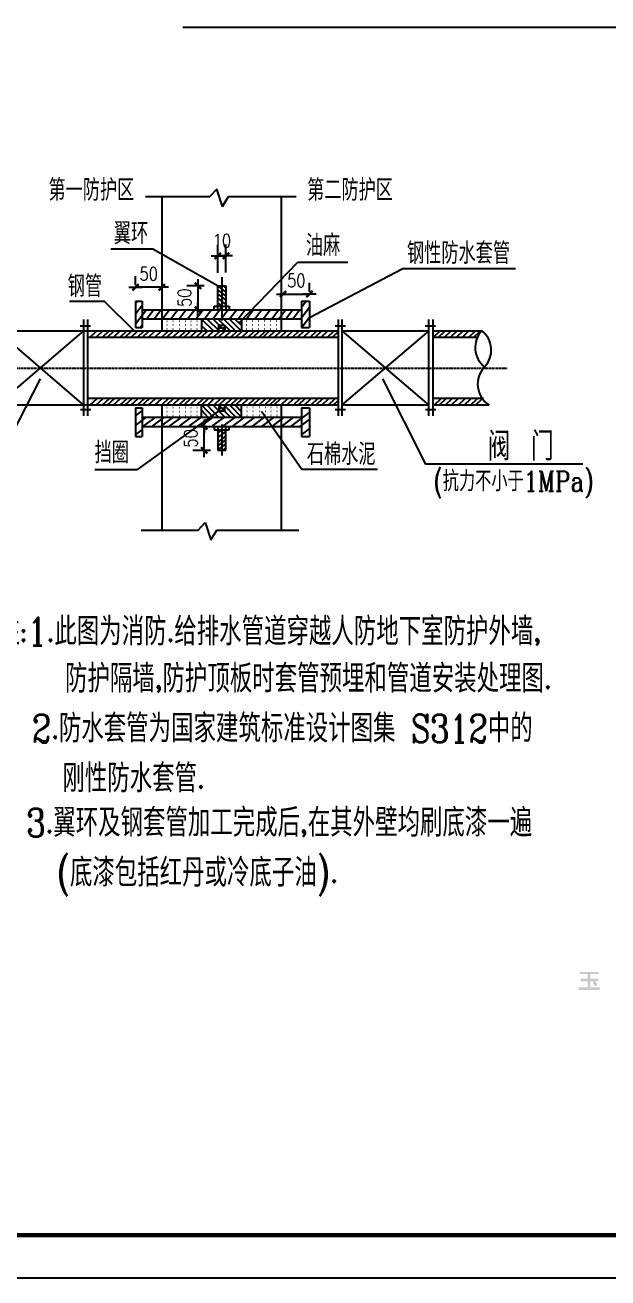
# Model space of a CAD drawing. Extents: x 1616582 to 1680868, y -138606 to -93201.
# Drawn here: x 1653054 to 1663443, y -138606 to -116265 of the extents above; entities that cross this region are included whole.
import ezdxf

# ---------------------------------------------------------------- set-up
doc = ezdxf.new("R2010")
doc.units = 0
doc.header["$LTSCALE"] = 35
doc.header["$MEASUREMENT"] = 0
doc.linetypes.add('HIDDENX2', pattern=[0.75, 0.5, -0.25])
doc.layers.get('0').update_dxf_attribs({"linetype": 'CONTINUOUS'})
doc.layers.get('DEFPOINTS').update_dxf_attribs({"linetype": 'CONTINUOUS'})
for name, color, linetype in [('HZ', 3, 'CONTINUOUS'), ('PLOT', 7, 'CONTINUOUS'), ('图框', 135, 'CONTINUOUS')]:
    doc.layers.add(name, color=color, linetype=linetype)
doc.styles.add('DIM_FONT', font='SIMPLEX', dxfattribs={"width": 0.8})
doc.styles.add('HZTXT', font='txt', dxfattribs={"width": 0.8, "bigfont": 'HZTXT'})
doc.styles.add('STY53', font='COMPLEX', dxfattribs={"width": 0.6, "bigfont": 'HZTXT'})
doc.dimstyles.new('DIMA80', dxfattribs={"dimscale": 0.8, "dimtxt": 300, "dimasz": 1, "dimexe": 250, "dimexo": 300, "dimgap": 150, "dimtad": 1, "dimdec": 0, "dimzin": 0, "dimdsep": 46, "dimtxsty": 'DIM_FONT', "dimblk": '_DIMX', "dimcen": 0.09, "dimse1": 1, "dimclrt": 7, "dimadec": 0, "dimazin": 0, "dimtfac": 1, "dimtdec": 0, "dimtix": 1, "dimtmove": 2, "dimatfit": 3, "dimldrblk": '_DIMX', "dimfxl": 1, "dimtolj": 1, "dimtzin": 0, "dimarcsym": 0})
doc.dimstyles.new('DIMB80', dxfattribs={"dimscale": 0.8, "dimtxt": 300, "dimasz": 1, "dimexe": 250, "dimexo": 300, "dimgap": 150, "dimtad": 1, "dimdec": 0, "dimzin": 0, "dimdsep": 46, "dimtxsty": 'DIM_FONT', "dimblk": '_DIMX', "dimcen": 0.09, "dimse2": 1, "dimclrt": 7, "dimadec": 0, "dimazin": 0, "dimtfac": 1, "dimtdec": 0, "dimtix": 1, "dimtmove": 2, "dimatfit": 3, "dimldrblk": '_DIMX', "dimfxl": 1, "dimtolj": 1, "dimtzin": 0, "dimarcsym": 0})
doc.dimstyles.new('DIMN80', dxfattribs={"dimscale": 0.8, "dimtxt": 300, "dimasz": 1, "dimexe": 250, "dimexo": 300, "dimgap": 150, "dimtad": 1, "dimdec": 0, "dimzin": 0, "dimdsep": 46, "dimtxsty": 'DIM_FONT', "dimblk": '_DIMX', "dimcen": 0.09, "dimclrt": 7, "dimadec": 0, "dimazin": 0, "dimtfac": 1, "dimtdec": 0, "dimtix": 1, "dimtmove": 2, "dimatfit": 3, "dimldrblk": '_DIMX', "dimfxl": 1, "dimtolj": 1, "dimtzin": 0, "dimarcsym": 0})

# ---------------------------------------------------------------- blocks, each defined once
blk = doc.blocks.new('_DIMX')
blk.add_line((-150, 0), (150, 0))
at = {"const_width": 50}
blk.add_lwpolyline([(-70, -70), (70, 70)], dxfattribs=at)
blk = doc.blocks.new('*D17')
at = {"color": 0, "linetype": 'ByBlock', "ltscale": 8}
for p, q in [((1656490, -120680), (1656490, -120181)), ((1656635, -120679), (1656634, -120180)), ((1656489, -120381), (1656488, -120381)), ((1656634, -120380), (1656490, -120381)), ((1656634, -120380), (1656490, -120381)), ((1656635, -120380), (1656636, -120380))]:
    blk.add_line(p, q, dxfattribs=at)
at = {"layer": 'DEFPOINTS', "color": 0, "linetype": 'ByBlock', "ltscale": 8}
for p in [(1656490, -120381), (1656490, -120920), (1656635, -120919)]:
    blk.add_point(p, dxfattribs=at)
at = {"color": 0, "linetype": 'ByBlock', "ltscale": 8, "xscale": 0.8, "yscale": 0.8, "zscale": 0.8}
for p, rotation in [((1656490, -120381), 0.03865189573287905), ((1656634, -120380), 180.0386518957329)]:
    blk.add_blockref('_DIMX', p, dxfattribs=dict(at, rotation=rotation))
at = {"color": 7, "linetype": 'ByBlock', "ltscale": 8, "insert": (1656562, -120111), "char_height": 240, "attachment_point": 5, "rotation": 0.0387, "style": 'DIM_FONT'}
blk.add_mtext('\\A1;10', dxfattribs=at)
blk = doc.blocks.new('*D16')
at = {"color": 0, "linetype": 'ByBlock', "ltscale": 8}
for p, q in [((1656248, -120914), (1655936, -120914)), ((1656136, -120913), (1656136, -120912)), ((1656136, -120914), (1656136, -121341)), ((1656136, -121342), (1656136, -121343))]:
    blk.add_line(p, q, dxfattribs=at)
at = {"layer": 'DEFPOINTS', "color": 0, "linetype": 'ByBlock', "ltscale": 8}
for p in [(1656488, -120914), (1656136, -121341), (1656488, -121341)]:
    blk.add_point(p, dxfattribs=at)
at = {"color": 0, "linetype": 'ByBlock', "ltscale": 8, "xscale": 0.8, "yscale": 0.8, "zscale": 0.8}
for p, rotation in [((1656136, -120914), 270), ((1656136, -121341), 90)]:
    blk.add_blockref('_DIMX', p, dxfattribs=dict(at, rotation=rotation))
at = {"color": 7, "linetype": 'ByBlock', "ltscale": 8, "insert": (1655896, -121127), "char_height": 240, "attachment_point": 5, "rotation": 90, "style": 'DIM_FONT'}
blk.add_mtext('\\A1;50', dxfattribs=at)
blk = doc.blocks.new('*D15')
at = {"color": 0, "linetype": 'ByBlock', "ltscale": 8}
for p, q in [((1655022, -120904), (1655022, -120741)), ((1655021, -120941), (1655020, -120941)), ((1655492, -120941), (1655022, -120941)), ((1655493, -120941), (1655493, -120941))]:
    blk.add_line(p, q, dxfattribs=at)
at = {"layer": 'DEFPOINTS', "color": 0, "linetype": 'ByBlock', "ltscale": 8}
for p in [(1655022, -120941), (1655022, -121144), (1655492, -121144)]:
    blk.add_point(p, dxfattribs=at)
at = {"color": 0, "linetype": 'ByBlock', "ltscale": 8, "xscale": 0.8, "yscale": 0.8, "zscale": 0.8}
blk.add_blockref('_DIMX', (1655022, -120941), dxfattribs=at)
at = {"color": 0, "linetype": 'ByBlock', "ltscale": 8, "xscale": 0.8, "yscale": 0.8, "zscale": 0.8, "rotation": 180}
blk.add_blockref('_DIMX', (1655492, -120941), dxfattribs=at)
at = {"color": 7, "linetype": 'ByBlock', "ltscale": 8, "insert": (1655257, -120701), "char_height": 240, "attachment_point": 5, "style": 'DIM_FONT'}
blk.add_mtext('\\A1;50', dxfattribs=at)
blk = doc.blocks.new('*D14')
at = {"color": 0, "linetype": 'ByBlock', "ltscale": 8}
for p, q in [((1658123, -121024), (1658123, -120861)), ((1657652, -121061), (1657652, -121061)), ((1657653, -121061), (1658123, -121061)), ((1658124, -121061), (1658125, -121061))]:
    blk.add_line(p, q, dxfattribs=at)
at = {"layer": 'DEFPOINTS', "color": 0, "linetype": 'ByBlock', "ltscale": 8}
for p in [(1658123, -121061), (1657653, -121264), (1658123, -121264)]:
    blk.add_point(p, dxfattribs=at)
at = {"color": 0, "linetype": 'ByBlock', "ltscale": 8, "xscale": 0.8, "yscale": 0.8, "zscale": 0.8}
blk.add_blockref('_DIMX', (1657653, -121061), dxfattribs=at)
at = {"color": 0, "linetype": 'ByBlock', "ltscale": 8, "xscale": 0.8, "yscale": 0.8, "zscale": 0.8, "rotation": 180}
blk.add_blockref('_DIMX', (1658123, -121061), dxfattribs=at)
at = {"color": 7, "linetype": 'ByBlock', "ltscale": 8, "insert": (1657888, -120821), "char_height": 240, "attachment_point": 5, "style": 'DIM_FONT'}
blk.add_mtext('\\A1;50', dxfattribs=at)
blk = doc.blocks.new('*D13')
at = {"color": 0, "linetype": 'ByBlock', "ltscale": 8}
for p, q in [((1656247, -123420), (1656247, -123419)), ((1656247, -123849), (1656247, -123421)), ((1656359, -123849), (1656047, -123849)), ((1656247, -123849), (1656247, -123850))]:
    blk.add_line(p, q, dxfattribs=at)
at = {"layer": 'DEFPOINTS', "color": 0, "linetype": 'ByBlock', "ltscale": 8}
for p in [(1656247, -123421), (1656599, -123421), (1656599, -123849)]:
    blk.add_point(p, dxfattribs=at)
at = {"color": 0, "linetype": 'ByBlock', "ltscale": 8, "xscale": 0.8, "yscale": 0.8, "zscale": 0.8}
for p, rotation in [((1656247, -123421), 270), ((1656247, -123849), 90)]:
    blk.add_blockref('_DIMX', p, dxfattribs=dict(at, rotation=rotation))
at = {"color": 7, "linetype": 'ByBlock', "ltscale": 8, "insert": (1656007, -123635), "char_height": 240, "attachment_point": 5, "rotation": 90, "style": 'DIM_FONT'}
blk.add_mtext('\\A1;50', dxfattribs=at)

msp = doc.modelspace()

# ---------------------------------------------------------------- hatches: boundary and pattern name
at = {"layer": 'PLOT', "linetype": 'Continuous'}
h = msp.add_hatch(color=256, dxfattribs=at)
h.paths.add_polyline_path([(1663303, -133469.1), (1663291.5, -133469.1)], flags=17)
edge = h.paths.add_edge_path()
edge.add_line((1662947, -133141), (1662970, -133151.9))
edge.add_line((1662970, -133151.9), (1663142.2, -133151.9))
edge.add_line((1663142.2, -133151.9), (1663280, -133151.9))
edge.add_line((1663280, -133151.9), (1663280, -133184.8))
edge.add_line((1663280, -133184.8), (1663130.7, -133184.8))
edge.add_line((1663130.7, -133184.8), (1663130.7, -133272.3))
edge.add_line((1663130.7, -133272.3), (1663268.6, -133272.3))
edge.add_line((1663268.6, -133272.3), (1663268.6, -133316))
edge.add_line((1663268.6, -133316), (1663222.6, -133316))
edge.add_line((1663222.6, -133316), (1663211.1, -133326.9))
edge.add_line((1663211.1, -133326.9), (1663257.1, -133370.7))
edge.add_line((1663257.1, -133370.7), (1663245.6, -133392.6))
edge.add_line((1663245.6, -133392.6), (1663211.1, -133403.5))
edge.add_line((1663211.1, -133403.5), (1663176.7, -133348.8))
edge.add_line((1663176.7, -133348.8), (1663188.2, -133316))
edge.add_line((1663188.2, -133316), (1663130.7, -133316))
edge.add_line((1663130.7, -133316), (1663130.7, -133425.4))
edge.add_line((1663130.7, -133425.4), (1663303, -133425.4))
edge.add_line((1663303, -133425.4), (1663291.5, -133469.1))
edge.add_line((1663280, -133469.1), (1663291.5, -133469.1))
edge.add_line((1663280, -133469.1), (1663268.6, -133469.1))
edge.add_line((1663268.6, -133469.1), (1663096.3, -133469.1))
edge.add_line((1663096.3, -133469.1), (1662924, -133469.1))
edge.add_line((1662924, -133469.1), (1662924, -133425.4))
edge.add_line((1662924, -133425.4), (1663084.8, -133425.4))
edge.add_line((1663084.8, -133425.4), (1663084.8, -133316))
edge.add_line((1663084.8, -133316), (1662958.5, -133316))
edge.add_line((1662958.5, -133316), (1662958.5, -133272.3))
edge.add_line((1662958.5, -133272.3), (1663084.8, -133272.3))
edge.add_line((1663084.8, -133272.3), (1663084.8, -133184.8))
edge.add_line((1663084.8, -133184.8), (1662947, -133184.8))
edge.add_line((1662947, -133184.8), (1662947, -133141))

# ---------------------------------------------------------------- linework, layer by layer
for p, q in [((1656474, -119188.3), (1656345.4, -119324.3)), ((1656572.2, -119498.1), (1656474, -119188.3)), ((1655202.8, -119322.3), (1656347.4, -119322.3)), ((1655492.1, -119322.3), (1655492.1, -121717.6)), ((1656572.2, -119495.1), (1656678.1, -119321.3)), ((1656572.2, -119498.1), (1656678.1, -119324.3)), ((1656677.5, -119322.3), (1657884.8, -119322.3)), ((1657617.1, -119322.3), (1657617.1, -121717.6)), ((1656486.7, -120916.9), (1656634.4, -121029.2)), ((1656486.7, -120987.8), (1656634.4, -121100)), ((1656486.7, -121056.3), (1656634.4, -121168.5)), ((1656487.5, -121342), (1656487.5, -120917.4)), ((1656488.4, -120917.6), (1656635.1, -120917.6)), ((1656583.8, -120917.4), (1656634.8, -120951.4)), ((1656634.2, -120917.4), (1656634.2, -121342)), ((1655055.3, -121189.8), (1655022.5, -121233.3)), ((1655141.5, -121264.4), (1655022.5, -121422)), ((1656560.3, -121297.1), (1656401.1, -121507.9)), ((1656426, -121279.8), (1656692.3, -121279.8)), ((1656426, -121341.7), (1656426, -121279.8)), ((1656486.7, -121137.1), (1656634.4, -121249.3)), ((1656486.9, -121220.8), (1656568.5, -121280.3)), ((1656692.3, -121279.8), (1656692.3, -121341.7)), ((1658121.6, -121299), (1657963.9, -121507.9)), ((1658065.4, -121189.8), (1657983.1, -121299)), ((1655218.7, -121341.1), (1655022.5, -121601)), ((1655347.9, -121341.1), (1655223.5, -121505.9)), ((1655482.2, -121341.1), (1655356.3, -121507.9)), ((1655627.6, -121341.1), (1655501.7, -121507.9)), ((1655777.5, -121341.1), (1655651.6, -121507.9)), ((1655927.4, -121341.1), (1655801.5, -121507.9)), ((1656077.3, -121341.1), (1655951.4, -121507.9)), ((1656227.2, -121341.1), (1656101.3, -121507.9)), ((1656200.5, -121511.5), (1656411.3, -121718.1)), ((1656200.9, -121509.1), (1656200.9, -121719.6)), ((1656377.1, -121341.1), (1656251.2, -121507.9)), ((1656305.9, -121513.2), (1656516.7, -121719.8)), ((1656404.5, -121510.7), (1656615.3, -121717.2)), ((1656498.8, -121510.7), (1656709.6, -121717.2)), ((1656676.9, -121341.1), (1656551, -121507.9)), ((1656594.9, -121510.7), (1656805.7, -121717.2)), ((1656696, -121510.7), (1656906.8, -121717.2)), ((1656826.8, -121341.1), (1656700.9, -121507.9)), ((1656802.3, -121520.9), (1656903.4, -121612.7)), ((1656976.7, -121341.1), (1656850.8, -121507.9)), ((1656912.6, -121509.1), (1656912.6, -121719.6)), ((1657126.6, -121341.1), (1657000.7, -121507.9)), ((1657276.5, -121341.1), (1657150.7, -121507.9)), ((1657426.4, -121341.1), (1657300.6, -121507.9)), ((1657576.4, -121341.1), (1657450.5, -121507.9)), ((1657704.7, -121341.1), (1657578.8, -121507.9)), ((1657827.1, -121341.1), (1657701.2, -121507.9)), ((1657951.2, -121341.1), (1657825.3, -121507.9)), ((1658121.6, -121476.8), (1657984.8, -121658)), ((1654215.9, -121827.7), (1654334.1, -121718.1)), ((1654322.2, -121827.7), (1654440.3, -121718.1)), ((1654436.1, -121827.7), (1654554.2, -121718.1)), ((1654525.3, -121827.7), (1654643.5, -121718.1)), ((1654631.6, -121827.7), (1654749.7, -121718.1)), ((1654749.8, -121827.7), (1654867.9, -121718.1)), ((1654839, -121827.7), (1654957.2, -121718.1)), ((1654945.3, -121827.7), (1655063.4, -121718.1)), ((1655059.2, -121827.7), (1655177.3, -121718.1)), ((1655141.5, -121614.5), (1655108.7, -121658)), ((1655148.4, -121827.7), (1655266.6, -121718.1)), ((1655254.7, -121827.7), (1655372.8, -121718.1)), ((1655365.2, -121827.7), (1655483.3, -121718.1)), ((1655490.7, -121827.7), (1655608.9, -121718.1)), ((1655580, -121827.7), (1655698.1, -121718.1)), ((1655581.6, -121543.2), (1655585.7, -121543.2)), ((1655581.6, -121611.5), (1655585.7, -121611.5)), ((1655581.6, -121682.2), (1655585.7, -121682.2)), ((1655686.2, -121827.7), (1655804.4, -121718.1)), ((1655689.1, -121543.2), (1655693.1, -121543.2)), ((1655689.1, -121611.5), (1655693.1, -121611.5)), ((1655689.1, -121682.2), (1655693.1, -121682.2)), ((1655800.1, -121827.7), (1655918.3, -121718.1)), ((1655800.8, -121543.2), (1655804.8, -121543.2)), ((1655800.8, -121611.5), (1655804.8, -121611.5)), ((1655800.8, -121682.2), (1655804.8, -121682.2)), ((1655889.4, -121827.7), (1656007.5, -121718.1)), ((1655908.2, -121543.2), (1655912.3, -121543.2)), ((1655908.2, -121611.5), (1655912.3, -121611.5)), ((1655908.2, -121682.2), (1655912.3, -121682.2)), ((1655995.6, -121827.7), (1656113.8, -121718.1)), ((1656008.6, -121543.2), (1656012.7, -121543.2)), ((1656008.6, -121611.5), (1656012.7, -121611.5)), ((1656008.6, -121682.2), (1656012.7, -121682.2)), ((1656106.1, -121827.7), (1656224.3, -121718.1)), ((1656116.1, -121543.2), (1656120.2, -121543.2)), ((1656116.1, -121611.5), (1656120.2, -121611.5)), ((1656116.1, -121682.2), (1656120.2, -121682.2)), ((1656195.4, -121827.7), (1656313.5, -121718.1)), ((1656200.5, -121626.3), (1656301.6, -121718.1)), ((1656301.6, -121827.7), (1656419.8, -121718.1)), ((1656415.5, -121827.7), (1656533.7, -121718.1)), ((1656504.8, -121827.7), (1656622.9, -121718.1)), ((1656509.3, -121617.4), (1656613.9, -121617.4)), ((1656509.3, -121711.4), (1656509.3, -121617.4)), ((1656509.3, -121661.1), (1656613.9, -121661.1)), ((1656611, -121827.7), (1656729.2, -121718.1)), ((1656613.9, -121617.4), (1656613.9, -121711.4)), ((1656720.7, -121827.7), (1656838.8, -121718.1)), ((1656809.9, -121827.7), (1656928.1, -121718.1)), ((1656916.2, -121827.7), (1657034.3, -121718.1)), ((1656995.3, -121541.4), (1656999.4, -121541.4)), ((1656995.3, -121609.7), (1656999.4, -121609.7)), ((1656995.3, -121680.5), (1656999.4, -121680.5)), ((1657030.1, -121827.7), (1657148.2, -121718.1)), ((1657102.8, -121541.4), (1657106.9, -121541.4)), ((1657102.8, -121609.7), (1657106.9, -121609.7)), ((1657102.8, -121680.5), (1657106.9, -121680.5)), ((1657119.3, -121827.7), (1657237.5, -121718.1)), ((1657214.5, -121541.4), (1657218.6, -121541.4)), ((1657214.5, -121609.7), (1657218.6, -121609.7)), ((1657214.5, -121680.5), (1657218.6, -121680.5)), ((1657225.6, -121827.7), (1657343.7, -121718.1)), ((1657295.3, -121827.7), (1657413.4, -121718.1)), ((1657322, -121541.4), (1657326.1, -121541.4)), ((1657322, -121609.7), (1657326.1, -121609.7)), ((1657322, -121680.5), (1657326.1, -121680.5)), ((1657394, -121827.7), (1657512.2, -121718.1)), ((1657422.4, -121541.4), (1657426.5, -121541.4)), ((1657422.4, -121609.7), (1657426.5, -121609.7)), ((1657422.4, -121680.5), (1657426.5, -121680.5)), ((1657500.3, -121827.7), (1657618.4, -121718.1)), ((1657529.8, -121541.4), (1657533.9, -121541.4)), ((1657529.8, -121609.7), (1657533.9, -121609.7)), ((1657529.8, -121680.5), (1657533.9, -121680.5)), ((1657603, -121827.7), (1657721.2, -121718.1)), ((1657709.3, -121827.7), (1657827.4, -121718.1)), ((1657823.2, -121827.7), (1657941.3, -121718.1)), ((1657912.4, -121827.7), (1658030.6, -121718.1)), ((1658018.7, -121827.7), (1658136.8, -121718.1)), ((1658136.9, -121827.7), (1658255, -121718.1)), ((1658226.1, -121827.7), (1658344.3, -121718.1)), ((1658332.4, -121827.7), (1658450.5, -121718.1)), ((1658446.3, -121827.7), (1658564.4, -121718.1)), ((1658535.5, -121827.7), (1658634.4, -121736)), ((1660333.3, -121827.7), (1660451.5, -121718.1)), ((1660422.6, -121827.7), (1660540.7, -121718.1)), ((1660528.8, -121827.7), (1660647, -121718.1)), ((1660639.3, -121827.7), (1660757.5, -121718.1)), ((1660742.4, -121827.7), (1660860.5, -121718.1)), ((1660848.6, -121827.7), (1660966.8, -121718.1)), ((1660962.5, -121827.7), (1661080.7, -121718.1)), ((1661051.8, -121827.7), (1661169.9, -121718.1)), ((1654215.9, -123037.3), (1654334.1, -122927.6)), ((1654322.2, -123037.3), (1654440.3, -122927.6)), ((1654436.1, -123037.3), (1654554.2, -122927.6)), ((1654525.3, -123037.3), (1654643.5, -122927.6)), ((1654631.6, -123037.3), (1654749.7, -122927.6)), ((1654749.8, -123037.3), (1654867.9, -122927.6)), ((1654839, -123037.3), (1654957.2, -122927.6)), ((1654945.3, -123037.3), (1655063.4, -122927.6)), ((1655059.2, -123037.3), (1655177.3, -122927.6)), ((1655148.4, -123037.3), (1655266.6, -122927.6)), ((1655254.7, -123037.3), (1655372.8, -122927.6)), ((1655365.2, -123037.3), (1655483.3, -122927.6)), ((1655492.1, -123039.3), (1655492.1, -125272.3)), ((1655496.6, -123029.4), (1655614.8, -122919.8)), ((1655581.6, -123086), (1655585.7, -123086)), ((1655585.9, -123029.4), (1655704, -122919.8)), ((1655689.1, -123086), (1655693.1, -123086)), ((1655692.1, -123029.4), (1655810.3, -122919.8)), ((1655800.8, -123086), (1655804.8, -123086)), ((1655806, -123029.4), (1655924.2, -122919.8)), ((1655895.3, -123029.4), (1656013.4, -122919.8)), ((1655908.2, -123086), (1655912.3, -123086)), ((1656001.5, -123029.4), (1656119.7, -122919.8)), ((1656008.6, -123086), (1656012.7, -123086)), ((1656113.6, -123034.2), (1656231.7, -122924.5)), ((1656116.1, -123086), (1656120.2, -123086)), ((1656200.9, -123254.5), (1656200.9, -123044)), ((1656202.8, -123034.2), (1656321, -122924.5)), ((1656203, -123045.6), (1656407, -123253.8)), ((1656299.9, -123045.6), (1656503.9, -123253.8)), ((1656309.1, -123034.2), (1656427.2, -122924.5)), ((1656409.6, -123045.6), (1656613.6, -123253.8)), ((1656423, -123034.2), (1656541.1, -122924.5)), ((1656509.3, -123047.5), (1656509.3, -123141.5)), ((1656509.3, -123097.8), (1656613.9, -123097.8)), ((1656512.2, -123034.2), (1656630.4, -122924.5)), ((1656512.4, -123047.3), (1656716.4, -123255.5)), ((1656602.5, -123043), (1656806.5, -123251.3)), ((1656613.9, -123141.5), (1656613.9, -123047.5)), ((1656618.5, -123034.2), (1656736.6, -122924.5)), ((1656703.7, -123043), (1656907.7, -123251.3)), ((1656721.1, -123034.2), (1656839.2, -122924.5)), ((1656802.3, -123048.1), (1656910.2, -123162)), ((1656810.3, -123034.2), (1656928.5, -122924.5)), ((1656912.6, -123254.5), (1656912.6, -123044)), ((1656916.6, -123034.2), (1657034.7, -122924.5)), ((1657006.7, -123080.4), (1657010.8, -123080.4)), ((1657030.5, -123034.2), (1657148.6, -122924.5)), ((1657114.2, -123080.4), (1657118.3, -123080.4)), ((1657119.7, -123034.2), (1657237.9, -122924.5)), ((1657225.9, -123080.4), (1657230, -123080.4)), ((1657226, -123034.2), (1657344.1, -122924.5)), ((1657328.6, -123034.2), (1657446.7, -122924.5)), ((1657333.4, -123080.4), (1657337.4, -123080.4)), ((1657417.8, -123034.2), (1657536, -122924.5)), ((1657433.8, -123080.4), (1657437.8, -123080.4)), ((1657495.6, -123034.2), (1657613.8, -122924.5)), ((1657541.2, -123080.4), (1657545.3, -123080.4)), ((1657617.1, -123039.3), (1657617.1, -125272.3)), ((1657620.5, -123034.9), (1657738.7, -122925.3)), ((1657726.8, -123034.9), (1657844.9, -122925.3)), ((1657840.7, -123034.9), (1657958.8, -122925.3)), ((1657929.9, -123034.9), (1658048.1, -122925.3)), ((1658036.2, -123034.9), (1658154.3, -122925.3)), ((1658154.4, -123034.9), (1658272.5, -122925.3)), ((1658243.6, -123034.9), (1658361.8, -122925.3)), ((1658349.9, -123034.9), (1658468, -122925.3)), ((1658463.8, -123034.9), (1658581.9, -122925.3)), ((1658553, -123034.9), (1658634.4, -122959.4)), ((1660350.8, -123034.9), (1660468.9, -122925.3)), ((1660440, -123034.9), (1660558.2, -122925.3)), ((1660546.3, -123034.9), (1660664.4, -122925.3)), ((1660656.8, -123034.9), (1660774.9, -122925.3)), ((1660775.5, -123040), (1660893.6, -122930.4)), ((1660881.7, -123040), (1660999.9, -122930.4)), ((1660995.6, -123040), (1661113.8, -122930.4)), ((1661084.9, -123040), (1661203, -122930.4)), ((1655022.5, -123235.6), (1655141.5, -123145.8)), ((1655022.5, -123403.9), (1655219.7, -123255.1)), ((1655172.9, -123414.2), (1655383.7, -123255.1)), ((1655331, -123414.2), (1655541.8, -123255.1)), ((1655486.6, -123414.2), (1655697.4, -123255.1)), ((1655581.6, -123154.4), (1655585.7, -123154.4)), ((1655581.6, -123225.1), (1655585.7, -123225.1)), ((1655636.5, -123414.2), (1655847.3, -123255.1)), ((1655689.1, -123154.4), (1655693.1, -123154.4)), ((1655689.1, -123225.1), (1655693.1, -123225.1)), ((1655800.8, -123154.4), (1655804.8, -123154.4)), ((1655800.8, -123225.1), (1655804.8, -123225.1)), ((1655809.8, -123414.2), (1656020.6, -123255.1)), ((1655908.2, -123154.4), (1655912.3, -123154.4)), ((1655908.2, -123225.1), (1655912.3, -123225.1)), ((1655987.8, -123414.2), (1656198.6, -123255.1)), ((1656008.6, -123154.4), (1656012.7, -123154.4)), ((1656008.6, -123225.1), (1656012.7, -123225.1)), ((1656116.1, -123154.4), (1656120.2, -123154.4)), ((1656116.1, -123225.1), (1656120.2, -123225.1)), ((1656198.6, -123414.2), (1656409.4, -123255.1)), ((1656203, -123139.9), (1656311, -123253.8)), ((1656395.3, -123414.2), (1656606.1, -123255.1)), ((1656509.3, -123141.5), (1656613.9, -123141.5)), ((1656592.1, -123414.2), (1656802.9, -123255.1)), ((1656760.7, -123414.2), (1656971.5, -123255.1)), ((1656943.4, -123414.2), (1657154.2, -123255.1)), ((1657006.7, -123148.7), (1657010.8, -123148.7)), ((1657006.7, -123219.4), (1657010.8, -123219.4)), ((1657101.2, -123422.5), (1657322.9, -123255.1)), ((1657114.2, -123148.7), (1657118.3, -123148.7)), ((1657114.2, -123219.4), (1657118.3, -123219.4)), ((1657225.9, -123148.7), (1657230, -123148.7)), ((1657225.9, -123219.4), (1657230, -123219.4)), ((1657274.5, -123422.5), (1657496.2, -123255.1)), ((1657333.4, -123148.7), (1657337.4, -123148.7)), ((1657333.4, -123219.4), (1657337.4, -123219.4)), ((1657433.8, -123148.7), (1657437.8, -123148.7)), ((1657433.8, -123219.4), (1657437.8, -123219.4)), ((1657455.8, -123422.5), (1657674, -123257.8)), ((1657541.2, -123148.7), (1657545.3, -123148.7)), ((1657541.2, -123219.4), (1657545.3, -123219.4)), ((1657624.1, -123422.5), (1657842.3, -123257.8)), ((1657788.2, -123422.5), (1658121.6, -123170.7)), ((1657955.6, -123422.5), (1658121.6, -123297.2)), ((1655022.5, -123573.9), (1655141.5, -123484.1)), ((1656426, -123421.9), (1656426, -123483.8)), ((1656426, -123483.8), (1656692.3, -123483.8)), ((1656486.7, -123626.6), (1656634.4, -123514.3)), ((1656486.9, -123542.8), (1656568.5, -123483.3)), ((1656487.5, -123421.6), (1656487.5, -123846.2)), ((1656634.2, -123846.2), (1656634.2, -123421.6)), ((1656692.3, -123483.8), (1656692.3, -123421.9)), ((1657983.1, -123569.8), (1658121.6, -123465.2)), ((1656486.7, -123707.3), (1656634.4, -123595.1)), ((1656486.7, -123775.8), (1656634.4, -123663.6)), ((1656486.7, -123846.7), (1656634.4, -123734.5)), ((1656488.4, -123846), (1656635.1, -123846)), ((1656583.8, -123846.3), (1656634.8, -123812.3)), ((1655125.8, -125272.3), (1656138.3, -125272.3)), ((1656137.4, -125273.2), (1656266, -125137.2)), ((1656265.5, -125135.3), (1656363.8, -125445.1)), ((1656363.8, -125445.1), (1656469.6, -125271.3)), ((1656469, -125272.3), (1657935.8, -125272.3))]:
    msp.add_line(p, q)
at = {"color": 3}
for p, q in [((1655333.3, -120263.6), (1654584.1, -120263.6)), ((1656495.3, -120920.7), (1655333.3, -120263.6)), ((1656862.3, -121577.7), (1657917.3, -120492.8)), ((1657917.3, -120492.8), (1658804.2, -120492.8)), ((1661794.5, -120610.6), (1659773.8, -120610.6)), ((1656558.7, -120760.4), (1656559.2, -121532.7)), ((1654472.5, -121195.5), (1653847.1, -121195.5)), ((1654996.9, -121715.2), (1654472.5, -121195.5)), ((1656509.3, -123141.5), (1655045.8, -124198.7)), ((1657266, -123152.6), (1657987.9, -124185.9)), ((1656560.5, -123389.2), (1656560.9, -123941.4)), ((1655045.8, -124198.7), (1654300, -124198.7)), ((1657987.9, -124185.9), (1659333.9, -124185.9)), ((1662998.7, -124093.4), (1660193.3, -124093.4))]:
    msp.add_line(p, q, dxfattribs=at)
at = {"linetype": 'Continuous'}
for p, q in [((1658121.6, -121476.8), (1659773.8, -120610.6)), ((1653325.1, -122575.3), (1652536.7, -124093.4)), ((1659425.2, -122575.3), (1660193.3, -124093.4))]:
    msp.add_line(p, q, dxfattribs=at)
at = {"color": 2}
for p, q in [((1655022.5, -121189.8), (1655141.5, -121189.8)), ((1655022.5, -121189.8), (1655022.5, -121658)), ((1655141.5, -121189.8), (1655141.5, -121658)), ((1657983.1, -121189.8), (1658121.6, -121189.8)), ((1657983.1, -121189.8), (1657983.1, -121658)), ((1658121.6, -121189.8), (1658121.6, -121658)), ((1655141.5, -121341.1), (1657983.1, -121341.1)), ((1655141.5, -121505.9), (1657983.1, -121505.9)), ((1651363.8, -121717.6), (1658634.4, -121717.6)), ((1655022.5, -121658), (1655141.5, -121658)), ((1657983.1, -121658), (1658121.6, -121658)), ((1660321.6, -121717.6), (1661206, -121717.6)), ((1654169.5, -121831.4), (1658634.4, -121831.4)), ((1660321.6, -121831.4), (1661117.1, -121831.4)), ((1651488.1, -123039.3), (1658634.4, -123039.3)), ((1654169.5, -122918.7), (1658634.4, -122918.7)), ((1655022.5, -123091.1), (1655022.5, -123601)), ((1655022.5, -123091.1), (1655141.5, -123091.1)), ((1655141.5, -123091.1), (1655141.5, -123601)), ((1657983.1, -123091.1), (1658121.6, -123091.1)), ((1657983.1, -123091.1), (1657983.1, -123601)), ((1658121.6, -123091.1), (1658121.6, -123601)), ((1660321.6, -122918.7), (1661228.3, -122918.7)), ((1660321.6, -123039.3), (1661322, -123039.3)), ((1655141.5, -123257.8), (1657983.1, -123257.8)), ((1655141.5, -123422.5), (1657983.1, -123422.5)), ((1655022.5, -123601), (1655141.5, -123601)), ((1657983.1, -123601), (1658121.6, -123601))]:
    msp.add_line(p, q, dxfattribs=at)
at = {"color": 1, "linetype": 'Continuous'}
for p, q in [((1654094, -121517.3), (1654094, -123235.3)), ((1654169.5, -121517.3), (1654169.5, -123235.3)), ((1658634.4, -121517.3), (1658634.4, -123235.3)), ((1658703, -121517.3), (1658703, -123235.3)), ((1660246.1, -121517.3), (1660246.1, -123235.3)), ((1660321.6, -121517.3), (1660321.6, -123235.3)), ((1654096, -121716.2), (1652550.9, -123039.3)), ((1652550.9, -121717.6), (1654096, -123040)), ((1654034.3, -121627), (1654219.6, -121627)), ((1658580.2, -121627), (1658765.5, -121627)), ((1660248.1, -121716.2), (1658703, -123039.3)), ((1658703, -121717.6), (1660248.1, -123040)), ((1660186.4, -121627), (1660371.7, -121627)), ((1654041.1, -123122.3), (1654226.5, -123122.3)), ((1658580.2, -123122.3), (1658765.5, -123122.3)), ((1660193.2, -123122.3), (1660378.6, -123122.3))]:
    msp.add_line(p, q, dxfattribs=at)
at = {"color": 2, "linetype": 'Continuous'}
for p, q in [((1658703, -121717.6), (1660246.1, -121717.9)), ((1658703, -123039.3), (1660246.1, -123038.3))]:
    msp.add_line(p, q, dxfattribs=at)
at = {"color": 3, "linetype": 'HIDDENX2'}
msp.add_line((1650635.9, -122382.7), (1661648.8, -122382.7), dxfattribs=at)
for centre, radius, start, end in [((1661522, -122015.3), 444.7, 137.83685, 231.69683), ((1660931.1, -122061.1), 433, 316.30586, 52.37651), ((1661567.4, -122666.6), 446.2, 136.86702, 237.39253)]:
    msp.add_arc(centre, radius, start, end)
at = {"layer": 'HZ'}
msp.add_lwpolyline([(1655864.4, -116299.6), (1672449.6, -116299.6)], dxfattribs=at)
at = {"layer": '图框', "ltscale": 6}
msp.add_lwpolyline([(1616581.8, -138606.2), (1680867.8, -138606.2), (1680867.8, -93200.8), (1616581.8, -93200.8)], close=True, dxfattribs=at)
at = {"layer": '图框', "ltscale": 6, "const_width": 76.4}
msp.add_lwpolyline([(1618492.8, -137841.8), (1680103.4, -137841.8), (1680103.4, -93965.2), (1618492.8, -93965.2)], close=True, dxfattribs=at)

# ---------------------------------------------------------------- texts
at = {"color": 3, "width": 0.8}
for s, height, style, p in [('第一防护区', 382.5, 'HZTXT', (1653471.2, -119397.1)), ('第二防护区', 382.5, 'HZTXT', (1658081.5, -119397.1)), ('翼环', 382.5, 'HZTXT', (1654635.7, -120171.2)), ('油麻', 382.5, 'HZTXT', (1658059.2, -120385.9)), ('钢性防水套管', 382.5, 'HZTXT', (1659862, -120523.3)), ('钢管', 382.5, 'HZTXT', (1653814.5, -121112.5)), ('阀 门', 510, 'HZTXT', (1661298.7, -124030.2)), ('挡圈', 382.5, 'HZTXT', (1654292.7, -124080.7)), ('石棉水泥', 382.5, 'HZTXT', (1658076.1, -124108.9)), ('(抗力不小于1MPa)', 361.25, 'STY53', (1660325, -124578.9)), ('注:1.此图为消防.给排水管道穿越人防地下室防护外墙,', 500, 'STY53', (1652559.2, -127327.6)), ('防护隔墙,防护顶板时套管预埋和管道安装处理图.', 500, 'STY53', (1653766, -128168.1)), ('2.防水套管为国家建筑标准设计图集 S312中的', 500, 'STY53', (1653176.7, -129056.6)), ('刚性防水套管.', 500, 'STY53', (1653719.6, -129945.5)), ('3.翼环及钢套管加工完成后,在其外壁均刷底漆一遍', 500, 'STY53', (1653076.1, -130737.9)), ('(底漆包括红丹或冷底子油).', 500, 'STY53', (1653613.3, -131628.7))]:
    msp.add_text(s, height=height, dxfattribs=dict(at, style=style)).set_placement(p)

# ---------------------------------------------------------------- dimensions: what is measured, and where the dimension line sits
at = {"color": 3, "linetype": 'Continuous'}
dim = msp.add_linear_dim(base=(1656489.8, -120380.6), p1=(1656634.7, -120919.4), p2=(1656490.2, -120919.5), angle=180.03865, text='10', dimstyle='DIMN80', dxfattribs=at)
dim.commit()
dim.dimension.update_dxf_attribs({"geometry": '*D17', "text_midpoint": (1656561.9, -120111.2), "dimtype": 129})
for p1, p2, distance, picture, middle in [((1655491.7, -121144.3), (1655021.7, -121144.3), -203.1, '*D15', (1655256.7, -120701.1)), ((1657653.3, -121264.1), (1658123.3, -121264.1), 203.2, '*D14', (1657888.3, -120821))]:
    dim = msp.add_aligned_dim(p1=p1, p2=p2, distance=distance, text='50', dimstyle='DIMA80')
    dim.commit()
    dim.dimension.update_dxf_attribs({"geometry": picture, "text_midpoint": middle})
for p1, p2, distance, picture, middle in [((1656488.1, -120913.6), (1656488.1, -121341.1), -351.9, '*D16', (1655896.2, -121127.4)), ((1656598.6, -123848.6), (1656598.6, -123421.1), 351.9, '*D13', (1656006.7, -123634.9))]:
    dim = msp.add_aligned_dim(p1=p1, p2=p2, distance=distance, text='50', dimstyle='DIMB80', dxfattribs=at)
    dim.commit()
    dim.dimension.update_dxf_attribs({"geometry": picture, "text_midpoint": middle})

doc.saveas('drawing.dxf')
